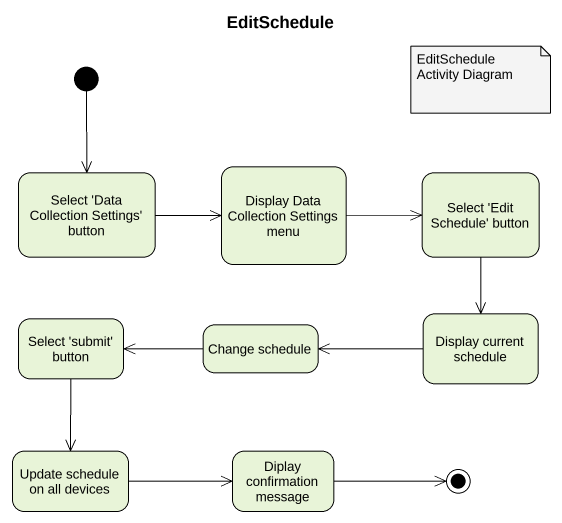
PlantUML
@startuml
title EditSchedule
hide empty description
state "Select 'Data Collection Settings' button" as Select_Data_Collection
state "Display Data Collection Settings menu" as Display_Data_Collection
state "Select 'Edit Schedule' button" as Select_Edit_Schedule_button
state "Select 'submit' button" as Select_submit_button
state "Change schedule" as Change_schedule
state "Display current schedule" as Display_current_schedule
state "Update schedule on all devices" as Update_schedule_on_all
state "Diplay confirmation message" as Diplay_confirmation_message
[*] --> Select_Data_Collection
Select_Data_Collection -right-> Display_Data_Collection
Display_Data_Collection -right-> Select_Edit_Schedule_button
Select_Edit_Schedule_button --> Display_current_schedule
Select_submit_button --> Update_schedule_on_all
Change_schedule -left-> Select_submit_button
Display_current_schedule -left-> Change_schedule
Update_schedule_on_all -right-> Diplay_confirmation_message
Diplay_confirmation_message -right-> [*]
note as N1
  EditSchedule
  Activity Diagram
end note
@enduml
